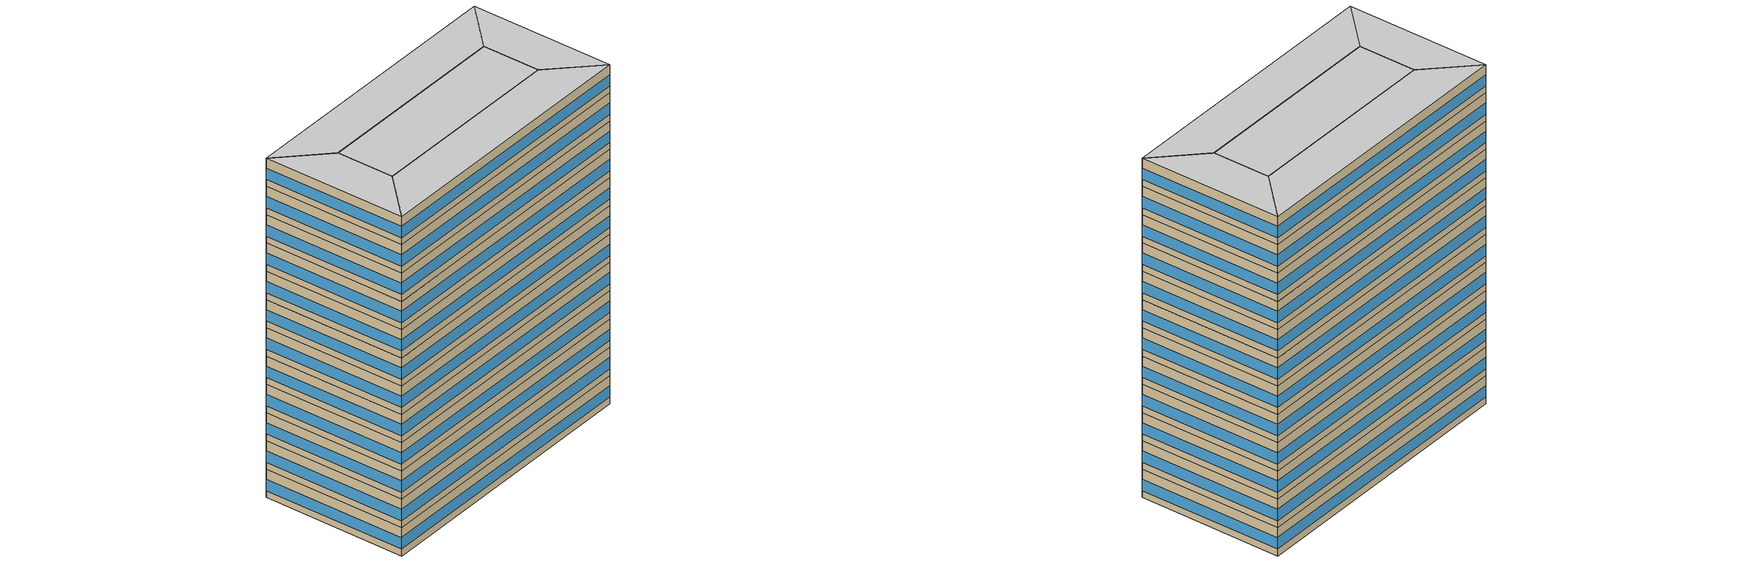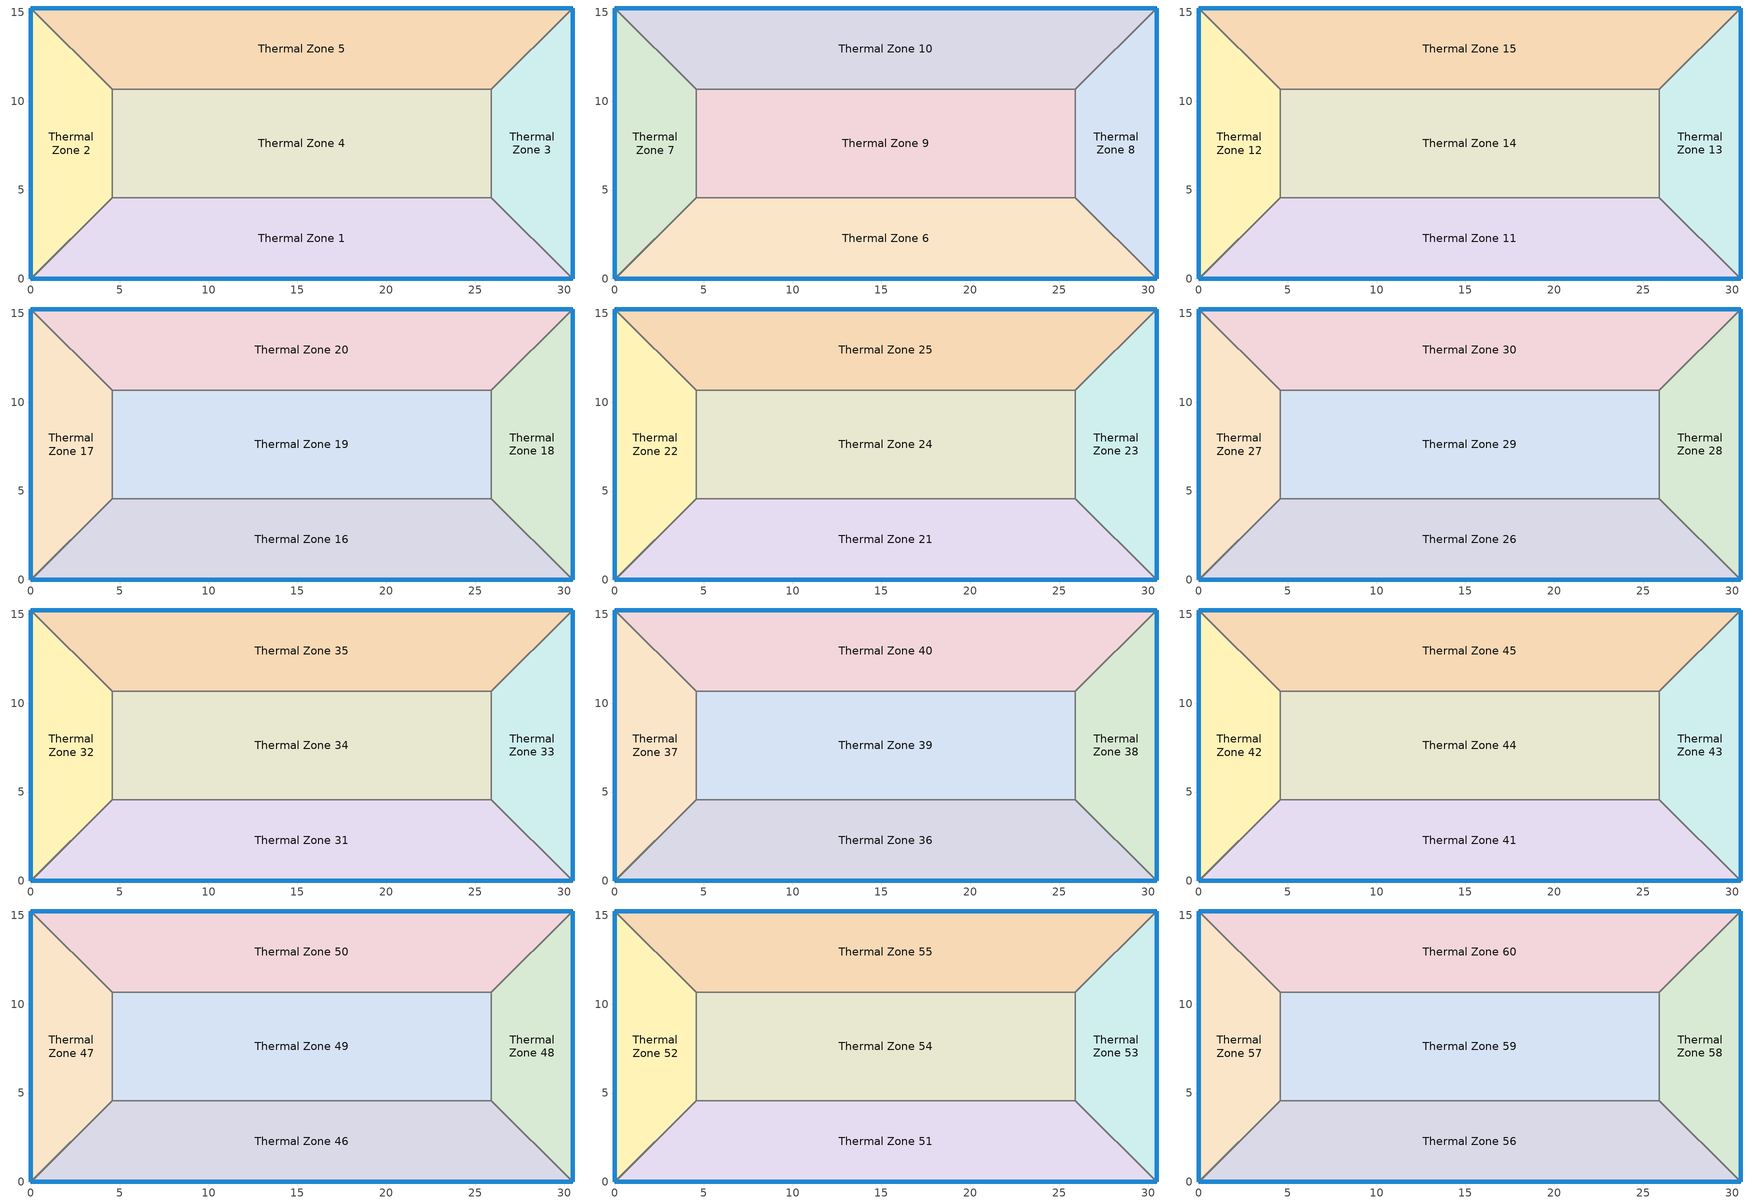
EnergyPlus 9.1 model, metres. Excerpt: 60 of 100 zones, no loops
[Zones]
Thermal Zone 1
 floor ground (Construction Internal Source 58): 25.91,4.57 30.48,0 0,0 4.57,4.57 z0
 wall outside (ASHRAE 90.1-2010 ExtWall Mass ClimateZone 5): 0,0 30.48,0 z0:3.05
 wall to Thermal Zone 2 (Interior Wall): 4.57,4.57 0,0 z0:3.05
 wall to Thermal Zone 4 (Interior Wall): 25.91,4.57 4.57,4.57 z0:3.05
 wall to Thermal Zone 3 (Interior Wall): 30.48,0 25.91,4.57 z0:3.05
 window (ASHRAE 90.1-2010 ExtWindow Metal ClimateZone 4-6): 0.03,0 30.45,0 z0.76:1.98
Thermal Zone 2
 floor ground (Construction Internal Source 57): 0,15.24 4.57,10.67 4.57,4.57 0,0 z0
 wall outside (ASHRAE 90.1-2010 ExtWall Mass ClimateZone 5): 0,15.24 0,0 z0:3.05
 wall to Thermal Zone 5 (Interior Wall): 4.57,10.67 0,15.24 z0:3.05
 wall to Thermal Zone 4 (Interior Wall): 4.57,4.57 4.57,10.67 z0:3.05
 window (ASHRAE 90.1-2010 ExtWindow Metal ClimateZone 4-6): 0,15.21 0,0.03 z0.76:1.98
Thermal Zone 3
 floor ground (Construction Internal Source 100): 30.48,15.24 30.48,0 25.91,4.57 25.91,10.67 z0
 wall outside (ASHRAE 90.1-2010 ExtWall Mass ClimateZone 5): 30.48,0 30.48,15.24 z0:3.05
 wall to Thermal Zone 4 (Interior Wall): 25.91,10.67 25.91,4.57 z0:3.05
 wall to Thermal Zone 5 (Interior Wall): 30.48,15.24 25.91,10.67 z0:3.05
 window (ASHRAE 90.1-2010 ExtWindow Metal ClimateZone 4-6): 30.48,0.03 30.48,15.21 z0.76:1.98
Thermal Zone 4
 floor ground (Construction Internal Source 72): 25.91,10.67 25.91,4.57 4.57,4.57 4.57,10.67 z0
 wall to Thermal Zone 5 (Interior Wall): 25.91,10.67 4.57,10.67 z0:3.05
Thermal Zone 5
 floor ground (Construction Internal Source 33): 30.48,15.24 25.91,10.67 4.57,10.67 0,15.24 z0
 wall outside (ASHRAE 90.1-2010 ExtWall Mass ClimateZone 5): 30.48,15.24 0,15.24 z0:3.05
 window (ASHRAE 90.1-2010 ExtWindow Metal ClimateZone 4-6): 30.45,15.24 0.03,15.24 z0.76:1.98
Thermal Zone 10
 floor to Thermal Zone 5 (Construction Internal Source 96): 30.48,15.24 25.91,10.67 4.57,10.67 0,15.24 z3.05
 wall outside (ASHRAE 90.1-2010 ExtWall Mass ClimateZone 5): 30.48,15.24 0,15.24 z3.05:6.1
 wall to Thermal Zone 8 (Interior Wall): 25.91,10.67 30.48,15.24 z3.05:6.1
 wall to Thermal Zone 9 (Interior Wall): 4.57,10.67 25.91,10.67 z3.05:6.1
 wall to Thermal Zone 7 (Interior Wall): 0,15.24 4.57,10.67 z3.05:6.1
 window (ASHRAE 90.1-2010 ExtWindow Metal ClimateZone 4-6): 30.45,15.24 0.03,15.24 z3.81:5.03
Thermal Zone 6
 floor to Thermal Zone 1 (Construction Internal Source 97): 25.91,4.57 30.48,0 0,0 4.57,4.57 z3.05
 wall outside (ASHRAE 90.1-2010 ExtWall Mass ClimateZone 5): 0,0 30.48,0 z3.05:6.1
 wall to Thermal Zone 7 (Interior Wall): 4.57,4.57 0,0 z3.05:6.1
 wall to Thermal Zone 9 (Interior Wall): 25.91,4.57 4.57,4.57 z3.05:6.1
 wall to Thermal Zone 8 (Interior Wall): 30.48,0 25.91,4.57 z3.05:6.1
 window (ASHRAE 90.1-2010 ExtWindow Metal ClimateZone 4-6): 0.03,0 30.45,0 z3.81:5.03
Thermal Zone 7
 floor to Thermal Zone 2 (Construction Internal Source 15): 0,15.24 4.57,10.67 4.57,4.57 0,0 z3.05
 wall outside (ASHRAE 90.1-2010 ExtWall Mass ClimateZone 5): 0,15.24 0,0 z3.05:6.1
 wall to Thermal Zone 9 (Interior Wall): 4.57,4.57 4.57,10.67 z3.05:6.1
 window (ASHRAE 90.1-2010 ExtWindow Metal ClimateZone 4-6): 0,15.21 0,0.03 z3.81:5.03
Thermal Zone 8
 floor to Thermal Zone 3 (Construction Internal Source 95): 30.48,15.24 30.48,0 25.91,4.57 25.91,10.67 z3.05
 wall outside (ASHRAE 90.1-2010 ExtWall Mass ClimateZone 5): 30.48,0 30.48,15.24 z3.05:6.1
 wall to Thermal Zone 9 (Interior Wall): 25.91,10.67 25.91,4.57 z3.05:6.1
 window (ASHRAE 90.1-2010 ExtWindow Metal ClimateZone 4-6): 30.48,0.03 30.48,15.21 z3.81:5.03
Thermal Zone 9
 floor to Thermal Zone 4 (Construction Internal Source 90): 25.91,10.67 25.91,4.57 4.57,4.57 4.57,10.67 z3.05
Thermal Zone 11
 floor to Thermal Zone 6 (Construction Internal Source 93): 25.91,4.57 30.48,0 0,0 4.57,4.57 z6.1
 wall outside (ASHRAE 90.1-2010 ExtWall Mass ClimateZone 5): 0,0 30.48,0 z6.1:9.14
 wall to Thermal Zone 12 (Interior Wall): 4.57,4.57 0,0 z6.1:9.14
 wall to Thermal Zone 14 (Interior Wall): 25.91,4.57 4.57,4.57 z6.1:9.14
 wall to Thermal Zone 13 (Interior Wall): 30.48,0 25.91,4.57 z6.1:9.14
 window (ASHRAE 90.1-2010 ExtWindow Metal ClimateZone 4-6): 0.03,0 30.45,0 z6.86:8.08
Thermal Zone 12
 floor to Thermal Zone 7 (Construction Internal Source 92): 0,15.24 4.57,10.67 4.57,4.57 0,0 z6.1
 wall outside (ASHRAE 90.1-2010 ExtWall Mass ClimateZone 5): 0,15.24 0,0 z6.1:9.14
 wall to Thermal Zone 14 (Interior Wall): 4.57,4.57 4.57,10.67 z6.1:9.14
 wall to Thermal Zone 15 (Interior Wall): 4.57,10.67 0,15.24 z6.1:9.14
 window (ASHRAE 90.1-2010 ExtWindow Metal ClimateZone 4-6): 0,15.21 0,0.03 z6.86:8.08
Thermal Zone 13
 floor to Thermal Zone 8 (Construction Internal Source 89): 30.48,15.24 30.48,0 25.91,4.57 25.91,10.67 z6.1
 wall outside (ASHRAE 90.1-2010 ExtWall Mass ClimateZone 5): 30.48,0 30.48,15.24 z6.1:9.14
 wall to Thermal Zone 14 (Interior Wall): 25.91,10.67 25.91,4.57 z6.1:9.14
 wall to Thermal Zone 15 (Interior Wall): 30.48,15.24 25.91,10.67 z6.1:9.14
 window (ASHRAE 90.1-2010 ExtWindow Metal ClimateZone 4-6): 30.48,0.03 30.48,15.21 z6.86:8.08
Thermal Zone 14
 floor to Thermal Zone 9 (Construction Internal Source 83): 25.91,10.67 25.91,4.57 4.57,4.57 4.57,10.67 z6.1
 wall to Thermal Zone 15 (Interior Wall): 25.91,10.67 4.57,10.67 z6.1:9.14
Thermal Zone 15
 floor to Thermal Zone 10 (Construction Internal Source 77): 30.48,15.24 25.91,10.67 4.57,10.67 0,15.24 z6.1
 wall outside (ASHRAE 90.1-2010 ExtWall Mass ClimateZone 5): 30.48,15.24 0,15.24 z6.1:9.14
 window (ASHRAE 90.1-2010 ExtWindow Metal ClimateZone 4-6): 30.45,15.24 0.03,15.24 z6.86:8.08
Thermal Zone 16
 floor to Thermal Zone 11 (Construction Internal Source 81): 25.91,4.57 30.48,0 0,0 4.57,4.57 z9.14
 wall outside (ASHRAE 90.1-2010 ExtWall Mass ClimateZone 5): 0,0 30.48,0 z9.14:12.19
 wall to Thermal Zone 17 (Interior Wall): 4.57,4.57 0,0 z9.14:12.19
 wall to Thermal Zone 19 (Interior Wall): 25.91,4.57 4.57,4.57 z9.14:12.19
 wall to Thermal Zone 18 (Interior Wall): 30.48,0 25.91,4.57 z9.14:12.19
 window (ASHRAE 90.1-2010 ExtWindow Metal ClimateZone 4-6): 0.03,0 30.45,0 z9.9:11.13
Thermal Zone 17
 floor to Thermal Zone 12 (Construction Internal Source 80): 0,15.24 4.57,10.67 4.57,4.57 0,0 z9.14
 wall outside (ASHRAE 90.1-2010 ExtWall Mass ClimateZone 5): 0,15.24 0,0 z9.14:12.19
 wall to Thermal Zone 20 (Interior Wall): 4.57,10.67 0,15.24 z9.14:12.19
 wall to Thermal Zone 19 (Interior Wall): 4.57,4.57 4.57,10.67 z9.14:12.19
 window (ASHRAE 90.1-2010 ExtWindow Metal ClimateZone 4-6): 0,15.21 0,0.03 z9.9:11.13
Thermal Zone 18
 floor to Thermal Zone 13 (Construction Internal Source 75): 30.48,15.24 30.48,0 25.91,4.57 25.91,10.67 z9.14
 wall outside (ASHRAE 90.1-2010 ExtWall Mass ClimateZone 5): 30.48,0 30.48,15.24 z9.14:12.19
 wall to Thermal Zone 19 (Interior Wall): 25.91,10.67 25.91,4.57 z9.14:12.19
 wall to Thermal Zone 20 (Interior Wall): 30.48,15.24 25.91,10.67 z9.14:12.19
 window (ASHRAE 90.1-2010 ExtWindow Metal ClimateZone 4-6): 30.48,0.03 30.48,15.21 z9.9:11.13
Thermal Zone 19
 floor to Thermal Zone 14 (Construction Internal Source 76): 25.91,10.67 25.91,4.57 4.57,4.57 4.57,10.67 z9.14
 wall to Thermal Zone 20 (Interior Wall): 25.91,10.67 4.57,10.67 z9.14:12.19
Thermal Zone 20
 floor to Thermal Zone 15 (Construction Internal Source 78): 30.48,15.24 25.91,10.67 4.57,10.67 0,15.24 z9.14
 wall outside (ASHRAE 90.1-2010 ExtWall Mass ClimateZone 5): 30.48,15.24 0,15.24 z9.14:12.19
 window (ASHRAE 90.1-2010 ExtWindow Metal ClimateZone 4-6): 30.45,15.24 0.03,15.24 z9.9:11.13
Thermal Zone 21
 floor to Thermal Zone 16 (Construction Internal Source 94): 25.91,4.57 30.48,0 0,0 4.57,4.57 z12.19
 wall outside (ASHRAE 90.1-2010 ExtWall Mass ClimateZone 5): 0,0 30.48,0 z12.19:15.24
 wall to Thermal Zone 22 (Interior Wall): 4.57,4.57 0,0 z12.19:15.24
 wall to Thermal Zone 24 (Interior Wall): 25.91,4.57 4.57,4.57 z12.19:15.24
 wall to Thermal Zone 23 (Interior Wall): 30.48,0 25.91,4.57 z12.19:15.24
 window (ASHRAE 90.1-2010 ExtWindow Metal ClimateZone 4-6): 0.03,0 30.45,0 z12.95:14.17
Thermal Zone 22
 floor to Thermal Zone 17 (Construction Internal Source 86): 0,15.24 4.57,10.67 4.57,4.57 0,0 z12.19
 wall outside (ASHRAE 90.1-2010 ExtWall Mass ClimateZone 5): 0,15.24 0,0 z12.19:15.24
 wall to Thermal Zone 24 (Interior Wall): 4.57,4.57 4.57,10.67 z12.19:15.24
 wall to Thermal Zone 25 (Interior Wall): 4.57,10.67 0,15.24 z12.19:15.24
 window (ASHRAE 90.1-2010 ExtWindow Metal ClimateZone 4-6): 0,15.21 0,0.03 z12.95:14.18
Thermal Zone 23
 floor to Thermal Zone 18 (Construction Internal Source 84): 30.48,15.24 30.48,0 25.91,4.57 25.91,10.67 z12.19
 wall outside (ASHRAE 90.1-2010 ExtWall Mass ClimateZone 5): 30.48,0 30.48,15.24 z12.19:15.24
 wall to Thermal Zone 24 (Interior Wall): 25.91,10.67 25.91,4.57 z12.19:15.24
 wall to Thermal Zone 25 (Interior Wall): 30.48,15.24 25.91,10.67 z12.19:15.24
 window (ASHRAE 90.1-2010 ExtWindow Metal ClimateZone 4-6): 30.48,0.03 30.48,15.21 z12.95:14.18
Thermal Zone 24
 floor to Thermal Zone 19 (Construction Internal Source 74): 25.91,10.67 25.91,4.57 4.57,4.57 4.57,10.67 z12.19
 wall to Thermal Zone 25 (Interior Wall): 25.91,10.67 4.57,10.67 z12.19:15.24
Thermal Zone 25
 floor to Thermal Zone 20 (Construction Internal Source 71): 30.48,15.24 25.91,10.67 4.57,10.67 0,15.24 z12.19
 wall outside (ASHRAE 90.1-2010 ExtWall Mass ClimateZone 5): 30.48,15.24 0,15.24 z12.19:15.24
 window (ASHRAE 90.1-2010 ExtWindow Metal ClimateZone 4-6): 30.45,15.24 0.03,15.24 z12.95:14.17
Thermal Zone 26
 floor to Thermal Zone 21 (Construction Internal Source 79): 25.91,4.57 30.48,0 0,0 4.57,4.57 z15.24
 wall outside (ASHRAE 90.1-2010 ExtWall Mass ClimateZone 5): 0,0 30.48,0 z15.24:18.29
 wall to Thermal Zone 27 (Interior Wall): 4.57,4.57 0,0 z15.24:18.29
 wall to Thermal Zone 29 (Interior Wall): 25.91,4.57 4.57,4.57 z15.24:18.29
 wall to Thermal Zone 28 (Interior Wall): 30.48,0 25.91,4.57 z15.24:18.29
 window (ASHRAE 90.1-2010 ExtWindow Metal ClimateZone 4-6): 0.03,0 30.45,0 z16:17.22
Thermal Zone 27
 floor to Thermal Zone 22 (Construction Internal Source 63): 0,15.24 4.57,10.67 4.57,4.57 0,0 z15.24
 wall outside (ASHRAE 90.1-2010 ExtWall Mass ClimateZone 5): 0,15.24 0,0 z15.24:18.29
 wall to Thermal Zone 29 (Interior Wall): 4.57,4.57 4.57,10.67 z15.24:18.29
 wall to Thermal Zone 30 (Interior Wall): 4.57,10.67 0,15.24 z15.24:18.29
 window (ASHRAE 90.1-2010 ExtWindow Metal ClimateZone 4-6): 0,15.21 0,0.03 z16:17.22
Thermal Zone 28
 floor to Thermal Zone 23 (Construction Internal Source 99): 30.48,15.24 30.48,0 25.91,4.57 25.91,10.67 z15.24
 wall outside (ASHRAE 90.1-2010 ExtWall Mass ClimateZone 5): 30.48,0 30.48,15.24 z15.24:18.29
 wall to Thermal Zone 29 (Interior Wall): 25.91,10.67 25.91,4.57 z15.24:18.29
 wall to Thermal Zone 30 (Interior Wall): 30.48,15.24 25.91,10.67 z15.24:18.29
 window (ASHRAE 90.1-2010 ExtWindow Metal ClimateZone 4-6): 30.48,0.03 30.48,15.21 z16:17.22
Thermal Zone 29
 floor to Thermal Zone 24 (Construction Internal Source 65): 25.91,10.67 25.91,4.57 4.57,4.57 4.57,10.67 z15.24
 wall to Thermal Zone 30 (Interior Wall): 25.91,10.67 4.57,10.67 z15.24:18.29
Thermal Zone 30
 floor to Thermal Zone 25 (Construction Internal Source 82): 30.48,15.24 25.91,10.67 4.57,10.67 0,15.24 z15.24
 wall outside (ASHRAE 90.1-2010 ExtWall Mass ClimateZone 5): 30.48,15.24 0,15.24 z15.24:18.29
 window (ASHRAE 90.1-2010 ExtWindow Metal ClimateZone 4-6): 30.45,15.24 0.03,15.24 z16:17.22
Thermal Zone 31
 floor to Thermal Zone 26 (Construction Internal Source 50): 25.91,4.57 30.48,0 0,0 4.57,4.57 z18.29
 wall outside (ASHRAE 90.1-2010 ExtWall Mass ClimateZone 5): 0,0 30.48,0 z18.29:21.34
 wall to Thermal Zone 32 (Interior Wall): 4.57,4.57 0,0 z18.29:21.34
 wall to Thermal Zone 34 (Interior Wall): 25.91,4.57 4.57,4.57 z18.29:21.34
 wall to Thermal Zone 33 (Interior Wall): 30.48,0 25.91,4.57 z18.29:21.34
 window (ASHRAE 90.1-2010 ExtWindow Metal ClimateZone 4-6): 0.03,0 30.45,0 z19.05:20.27
Thermal Zone 32
 floor to Thermal Zone 27 (Construction Internal Source 8): 0,15.24 4.57,10.67 4.57,4.57 0,0 z18.29
 wall outside (ASHRAE 90.1-2010 ExtWall Mass ClimateZone 5): 0,15.24 0,0 z18.29:21.34
 wall to Thermal Zone 34 (Interior Wall): 4.57,4.57 4.57,10.67 z18.29:21.34
 wall to Thermal Zone 35 (Interior Wall): 4.57,10.67 0,15.24 z18.29:21.34
 window (ASHRAE 90.1-2010 ExtWindow Metal ClimateZone 4-6): 0,15.21 0,0.03 z19.05:20.27
Thermal Zone 33
 floor to Thermal Zone 28 (Construction Internal Source 64): 30.48,15.24 30.48,0 25.91,4.57 25.91,10.67 z18.29
 wall outside (ASHRAE 90.1-2010 ExtWall Mass ClimateZone 5): 30.48,0 30.48,15.24 z18.29:21.34
 wall to Thermal Zone 34 (Interior Wall): 25.91,10.67 25.91,4.57 z18.29:21.34
 wall to Thermal Zone 35 (Interior Wall): 30.48,15.24 25.91,10.67 z18.29:21.34
 window (ASHRAE 90.1-2010 ExtWindow Metal ClimateZone 4-6): 30.48,0.03 30.48,15.21 z19.05:20.27
Thermal Zone 34
 floor to Thermal Zone 29 (Construction Internal Source 9): 25.91,10.67 25.91,4.57 4.57,4.57 4.57,10.67 z18.29
 wall to Thermal Zone 35 (Interior Wall): 25.91,10.67 4.57,10.67 z18.29:21.34
Thermal Zone 35
 floor to Thermal Zone 30 (Construction Internal Source 62): 30.48,15.24 25.91,10.67 4.57,10.67 0,15.24 z18.29
 wall outside (ASHRAE 90.1-2010 ExtWall Mass ClimateZone 5): 30.48,15.24 0,15.24 z18.29:21.34
 window (ASHRAE 90.1-2010 ExtWindow Metal ClimateZone 4-6): 30.45,15.24 0.03,15.24 z19.05:20.27
Thermal Zone 36
 floor to Thermal Zone 31 (Construction Internal Source 85): 25.91,4.57 30.48,0 0,0 4.57,4.57 z21.34
 wall outside (ASHRAE 90.1-2010 ExtWall Mass ClimateZone 5): 0,0 30.48,0 z21.34:24.38
 wall to Thermal Zone 37 (Interior Wall): 4.57,4.57 0,0 z21.34:24.38
 wall to Thermal Zone 39 (Interior Wall): 25.91,4.57 4.57,4.57 z21.34:24.38
 wall to Thermal Zone 38 (Interior Wall): 30.48,0 25.91,4.57 z21.34:24.38
 window (ASHRAE 90.1-2010 ExtWindow Metal ClimateZone 4-6): 0.03,0 30.45,0 z22.1:23.32
Thermal Zone 37
 floor to Thermal Zone 32 (Construction Internal Source 61): 0,15.24 4.57,10.67 4.57,4.57 0,0 z21.34
 wall outside (ASHRAE 90.1-2010 ExtWall Mass ClimateZone 5): 0,15.24 0,0 z21.34:24.38
 wall to Thermal Zone 39 (Interior Wall): 4.57,4.57 4.57,10.67 z21.34:24.38
 wall to Thermal Zone 40 (Interior Wall): 4.57,10.67 0,15.24 z21.34:24.38
 window (ASHRAE 90.1-2010 ExtWindow Metal ClimateZone 4-6): 0,15.21 0,0.03 z22.1:23.32
Thermal Zone 38
 floor to Thermal Zone 33 (Construction Internal Source 60): 30.48,15.24 30.48,0 25.91,4.57 25.91,10.67 z21.34
 wall outside (ASHRAE 90.1-2010 ExtWall Mass ClimateZone 5): 30.48,0 30.48,15.24 z21.34:24.38
 wall to Thermal Zone 39 (Interior Wall): 25.91,10.67 25.91,4.57 z21.34:24.38
 wall to Thermal Zone 40 (Interior Wall): 30.48,15.24 25.91,10.67 z21.34:24.38
 window (ASHRAE 90.1-2010 ExtWindow Metal ClimateZone 4-6): 30.48,0.03 30.48,15.21 z22.1:23.32
Thermal Zone 39
 floor to Thermal Zone 34 (Construction Internal Source 59): 25.91,10.67 25.91,4.57 4.57,4.57 4.57,10.67 z21.34
 wall to Thermal Zone 40 (Interior Wall): 25.91,10.67 4.57,10.67 z21.34:24.38
Thermal Zone 40
 floor to Thermal Zone 35 (Construction Internal Source 56): 30.48,15.24 25.91,10.67 4.57,10.67 0,15.24 z21.34
 wall outside (ASHRAE 90.1-2010 ExtWall Mass ClimateZone 5): 30.48,15.24 0,15.24 z21.34:24.38
 window (ASHRAE 90.1-2010 ExtWindow Metal ClimateZone 4-6): 30.45,15.24 0.03,15.24 z22.1:23.32
Thermal Zone 41
 floor to Thermal Zone 36 (Construction Internal Source 53): 25.91,4.57 30.48,0 0,0 4.57,4.57 z24.38
 wall outside (ASHRAE 90.1-2010 ExtWall Mass ClimateZone 5): 0,0 30.48,0 z24.38:27.43
 wall to Thermal Zone 42 (Interior Wall): 4.57,4.57 0,0 z24.38:27.43
 wall to Thermal Zone 44 (Interior Wall): 25.91,4.57 4.57,4.57 z24.38:27.43
 wall to Thermal Zone 43 (Interior Wall): 30.48,0 25.91,4.57 z24.38:27.43
 window (ASHRAE 90.1-2010 ExtWindow Metal ClimateZone 4-6): 0.03,0 30.45,0 z25.14:26.37
Thermal Zone 42
 floor to Thermal Zone 37 (Construction Internal Source 51): 0,15.24 4.57,10.67 4.57,4.57 0,0 z24.38
 wall outside (ASHRAE 90.1-2010 ExtWall Mass ClimateZone 5): 0,15.24 0,0 z24.38:27.43
 wall to Thermal Zone 44 (Interior Wall): 4.57,4.57 4.57,10.67 z24.38:27.43
 wall to Thermal Zone 45 (Interior Wall): 4.57,10.67 0,15.24 z24.38:27.43
 window (ASHRAE 90.1-2010 ExtWindow Metal ClimateZone 4-6): 0,15.21 0,0.03 z25.14:26.37
Thermal Zone 43
 floor to Thermal Zone 38 (Construction Internal Source 46): 30.48,15.24 30.48,0 25.91,4.57 25.91,10.67 z24.38
 wall outside (ASHRAE 90.1-2010 ExtWall Mass ClimateZone 5): 30.48,0 30.48,15.24 z24.38:27.43
 wall to Thermal Zone 44 (Interior Wall): 25.91,10.67 25.91,4.57 z24.38:27.43
 wall to Thermal Zone 45 (Interior Wall): 30.48,15.24 25.91,10.67 z24.38:27.43
 window (ASHRAE 90.1-2010 ExtWindow Metal ClimateZone 4-6): 30.48,0.03 30.48,15.21 z25.14:26.37
Thermal Zone 44
 floor to Thermal Zone 39 (Construction Internal Source 98): 25.91,10.67 25.91,4.57 4.57,4.57 4.57,10.67 z24.38
 wall to Thermal Zone 45 (Interior Wall): 25.91,10.67 4.57,10.67 z24.38:27.43
Thermal Zone 45
 floor to Thermal Zone 40 (Construction Internal Source 48): 30.48,15.24 25.91,10.67 4.57,10.67 0,15.24 z24.38
 wall outside (ASHRAE 90.1-2010 ExtWall Mass ClimateZone 5): 30.48,15.24 0,15.24 z24.38:27.43
 window (ASHRAE 90.1-2010 ExtWindow Metal ClimateZone 4-6): 30.45,15.24 0.03,15.24 z25.14:26.37
Thermal Zone 46
 floor to Thermal Zone 41 (Construction Internal Source 73): 25.91,4.57 30.48,0 0,0 4.57,4.57 z27.43
 wall outside (ASHRAE 90.1-2010 ExtWall Mass ClimateZone 5): 0,0 30.48,0 z27.43:30.48
 wall to Thermal Zone 47 (Interior Wall): 4.57,4.57 0,0 z27.43:30.48
 wall to Thermal Zone 49 (Interior Wall): 25.91,4.57 4.57,4.57 z27.43:30.48
 wall to Thermal Zone 48 (Interior Wall): 30.48,0 25.91,4.57 z27.43:30.48
 window (ASHRAE 90.1-2010 ExtWindow Metal ClimateZone 4-6): 0.03,0 30.45,0 z28.19:29.41
Thermal Zone 47
 floor to Thermal Zone 42 (Construction Internal Source 68): 0,15.24 4.57,10.67 4.57,4.57 0,0 z27.43
 wall outside (ASHRAE 90.1-2010 ExtWall Mass ClimateZone 5): 0,15.24 0,0 z27.43:30.48
 wall to Thermal Zone 49 (Interior Wall): 4.57,4.57 4.57,10.67 z27.43:30.48
 wall to Thermal Zone 50 (Interior Wall): 4.57,10.67 0,15.24 z27.43:30.48
 window (ASHRAE 90.1-2010 ExtWindow Metal ClimateZone 4-6): 0,15.21 0,0.03 z28.19:29.42
Thermal Zone 48
 floor to Thermal Zone 43 (Construction Internal Source 47): 30.48,15.24 30.48,0 25.91,4.57 25.91,10.67 z27.43
 wall outside (ASHRAE 90.1-2010 ExtWall Mass ClimateZone 5): 30.48,0 30.48,15.24 z27.43:30.48
 wall to Thermal Zone 49 (Interior Wall): 25.91,10.67 25.91,4.57 z27.43:30.48
 wall to Thermal Zone 50 (Interior Wall): 30.48,15.24 25.91,10.67 z27.43:30.48
 window (ASHRAE 90.1-2010 ExtWindow Metal ClimateZone 4-6): 30.48,0.03 30.48,15.21 z28.19:29.42
Thermal Zone 49
 floor to Thermal Zone 44 (Construction Internal Source 45): 25.91,10.67 25.91,4.57 4.57,4.57 4.57,10.67 z27.43
 wall to Thermal Zone 50 (Interior Wall): 25.91,10.67 4.57,10.67 z27.43:30.48
Thermal Zone 50
 floor to Thermal Zone 45 (Construction Internal Source 43): 30.48,15.24 25.91,10.67 4.57,10.67 0,15.24 z27.43
 wall outside (ASHRAE 90.1-2010 ExtWall Mass ClimateZone 5): 30.48,15.24 0,15.24 z27.43:30.48
 window (ASHRAE 90.1-2010 ExtWindow Metal ClimateZone 4-6): 30.45,15.24 0.03,15.24 z28.19:29.41
Thermal Zone 51
 floor to Thermal Zone 46 (Construction Internal Source 42): 25.91,4.57 30.48,0 0,0 4.57,4.57 z30.48
 wall outside (ASHRAE 90.1-2010 ExtWall Mass ClimateZone 5): 0,0 30.48,0 z30.48:33.53
 wall to Thermal Zone 52 (Interior Wall): 4.57,4.57 0,0 z30.48:33.53
 wall to Thermal Zone 54 (Interior Wall): 25.91,4.57 4.57,4.57 z30.48:33.53
 wall to Thermal Zone 53 (Interior Wall): 30.48,0 25.91,4.57 z30.48:33.53
 window (ASHRAE 90.1-2010 ExtWindow Metal ClimateZone 4-6): 0.03,0 30.45,0 z31.24:32.46
Thermal Zone 52
 floor to Thermal Zone 47 (Construction Internal Source 38): 0,15.24 4.57,10.67 4.57,4.57 0,0 z30.48
 wall outside (ASHRAE 90.1-2010 ExtWall Mass ClimateZone 5): 0,15.24 0,0 z30.48:33.53
 wall to Thermal Zone 54 (Interior Wall): 4.57,4.57 4.57,10.67 z30.48:33.53
 wall to Thermal Zone 55 (Interior Wall): 4.57,10.67 0,15.24 z30.48:33.53
 window (ASHRAE 90.1-2010 ExtWindow Metal ClimateZone 4-6): 0,15.21 0,0.03 z31.24:32.46
Thermal Zone 53
 floor to Thermal Zone 48 (Construction Internal Source 37): 30.48,15.24 30.48,0 25.91,4.57 25.91,10.67 z30.48
 wall outside (ASHRAE 90.1-2010 ExtWall Mass ClimateZone 5): 30.48,0 30.48,15.24 z30.48:33.53
 wall to Thermal Zone 54 (Interior Wall): 25.91,10.67 25.91,4.57 z30.48:33.53
 wall to Thermal Zone 55 (Interior Wall): 30.48,15.24 25.91,10.67 z30.48:33.53
 window (ASHRAE 90.1-2010 ExtWindow Metal ClimateZone 4-6): 30.48,0.03 30.48,15.21 z31.24:32.46
Thermal Zone 54
 floor to Thermal Zone 49 (Construction Internal Source 39): 25.91,10.67 25.91,4.57 4.57,4.57 4.57,10.67 z30.48
 wall to Thermal Zone 55 (Interior Wall): 25.91,10.67 4.57,10.67 z30.48:33.53
Thermal Zone 55
 floor to Thermal Zone 50 (Construction Internal Source 36): 30.48,15.24 25.91,10.67 4.57,10.67 0,15.24 z30.48
 wall outside (ASHRAE 90.1-2010 ExtWall Mass ClimateZone 5): 30.48,15.24 0,15.24 z30.48:33.53
 window (ASHRAE 90.1-2010 ExtWindow Metal ClimateZone 4-6): 30.45,15.24 0.03,15.24 z31.24:32.46
Thermal Zone 56
 floor to Thermal Zone 51 (Construction Internal Source 44): 25.91,4.57 30.48,0 0,0 4.57,4.57 z33.53
 wall outside (ASHRAE 90.1-2010 ExtWall Mass ClimateZone 5): 0,0 30.48,0 z33.53:36.58
 wall to Thermal Zone 57 (Interior Wall): 4.57,4.57 0,0 z33.53:36.58
 wall to Thermal Zone 59 (Interior Wall): 25.91,4.57 4.57,4.57 z33.53:36.58
 wall to Thermal Zone 58 (Interior Wall): 30.48,0 25.91,4.57 z33.53:36.58
 window (ASHRAE 90.1-2010 ExtWindow Metal ClimateZone 4-6): 0.03,0 30.45,0 z34.29:35.51
 ceiling to Thermal Zone 61 (Construction Internal Source 88 Reversed): 30.48,0 25.91,4.57 4.57,4.57 0,0 z36.58
Thermal Zone 57
 floor to Thermal Zone 52 (Construction Internal Source 26): 0,15.24 4.57,10.67 4.57,4.57 0,0 z33.53
 wall outside (ASHRAE 90.1-2010 ExtWall Mass ClimateZone 5): 0,15.24 0,0 z33.53:36.58
 wall to Thermal Zone 59 (Interior Wall): 4.57,4.57 4.57,10.67 z33.53:36.58
 wall to Thermal Zone 60 (Interior Wall): 4.57,10.67 0,15.24 z33.53:36.58
 window (ASHRAE 90.1-2010 ExtWindow Metal ClimateZone 4-6): 0,15.21 0,0.03 z34.29:35.51
 ceiling to Thermal Zone 62 (Construction Internal Source 31 Reversed): 0,0 4.57,4.57 4.57,10.67 0,15.24 z36.58
Thermal Zone 58
 floor to Thermal Zone 53 (Construction Internal Source 22): 30.48,15.24 30.48,0 25.91,4.57 25.91,10.67 z33.53
 wall outside (ASHRAE 90.1-2010 ExtWall Mass ClimateZone 5): 30.48,0 30.48,15.24 z33.53:36.58
 wall to Thermal Zone 59 (Interior Wall): 25.91,10.67 25.91,4.57 z33.53:36.58
 wall to Thermal Zone 60 (Interior Wall): 30.48,15.24 25.91,10.67 z33.53:36.58
 window (ASHRAE 90.1-2010 ExtWindow Metal ClimateZone 4-6): 30.48,0.03 30.48,15.21 z34.29:35.51
 ceiling to Thermal Zone 63 (Construction Internal Source 29 Reversed): 30.48,0 30.48,15.24 25.91,10.67 25.91,4.57 z36.58
Thermal Zone 59
 floor to Thermal Zone 54 (Construction Internal Source 34): 25.91,10.67 25.91,4.57 4.57,4.57 4.57,10.67 z33.53
 wall to Thermal Zone 60 (Interior Wall): 25.91,10.67 4.57,10.67 z33.53:36.58
 ceiling to Thermal Zone 64 (Construction Internal Source 28 Reversed): 25.91,4.57 25.91,10.67 4.57,10.67 4.57,4.57 z36.58
Thermal Zone 60
 floor to Thermal Zone 55 (Construction Internal Source 32): 30.48,15.24 25.91,10.67 4.57,10.67 0,15.24 z33.53
 wall outside (ASHRAE 90.1-2010 ExtWall Mass ClimateZone 5): 30.48,15.24 0,15.24 z33.53:36.58
 window (ASHRAE 90.1-2010 ExtWindow Metal ClimateZone 4-6): 30.45,15.24 0.03,15.24 z34.29:35.51
 ceiling to Thermal Zone 65 (Construction Internal Source 27 Reversed): 25.91,10.67 30.48,15.24 0,15.24 4.57,10.67 z36.58
[Building]
Building 1
[Site:Location]
Chicago Ohare Intl Ap: Latitude {deg}=41.98; Longitude {deg}=-87.92; Time Zone {hr}=-6; Elevation {m}=201
[SizingPeriod:DesignDay] Day of Month=21; Dry-Bulb Temperature Range Modifier Type=DefaultMultipliers; Humidity Condition Type=Wetbulb; Barometric Pressure {Pa}=98934; Rain Indicator=No; Snow Indicator=No; Daylight Saving Time Indicator=No
Name | Month | Day Type | Maximum Dry-Bulb Temperature {C} | Daily Dry-Bulb Temperature Range {deltaC} | Wetbulb or DewPoint at Maximum Dry-Bulb {C} | Wind Speed {m/s} | Wind Direction {deg} | Solar Model Indicator | ASHRAE Clear Sky Optical Depth for Beam Irradiance (taub) | ASHRAE Clear Sky Optical Depth for Diffuse Irradiance (taud) | Sky Clearness
Chicago Ohare Intl Ap Ann Clg .4% Condns DB=>MWB | 7 | SummerDesignDay | 33.3 | 10.5 | 23.7 | 5.2 | 230 | ASHRAETau | 0.455 | 2.05
Chicago Ohare Intl Ap Ann Htg 99.6% Condns DB | 1 | WinterDesignDay | -20 | 0 | -20 | 4.9 | 270 | ASHRAEClearSky |  |  | 0
[Material] Thermal Absorptance=0.9
Name | Roughness | Thickness {m} | Conductivity {W/m-K} | Density {kg/m3} | Specific Heat {J/kg-K} | Solar Absorptance | Visible Absorptance
1/2IN Gypsum | Smooth | 0.0127 | 0.16 | 784.9 | 830 | 0.4 | 0.4
1IN Stucco | Smooth | 0.0253 | 0.6918 | 1858 | 837 | 0.92 | 0.92
8IN CONCRETE HW RefBldg | Rough | 0.2032 | 1.311 | 2240 | 836.8 | 0.7 | 0.7
G01a 19mm gypsum board | MediumSmooth | 0.019 | 0.16 | 800 | 1090 | 0.4 | 0.4
Mass Wall Insulation R-8.72 IP | MediumRough | 0.075271 | 0.049 | 265 | 836.8 | 0.7 | 0.7
Material 100; Material 102; Material 106; Material 112; Material 114; Material 116; Material 118; Material 120; Material 122; Material 124; Material 126; Material 128; Material 130; Material 136; Material 142; Material 144; Material 146; Material 148; Material 150; Material 152; Material 154; Material 156; Material 158; Material 16; Material 160; Material 162; Material 164; Material 166; Material 168; Material 170; Material 172; Material 176; Material 178; Material 18; Material 180; Material 184; Material 186; Material 188; Material 190; Material 192; Material 194; Material 196; Material 198; Material 200; Material 30; Material 44; Material 52; Material 54; Material 56; Material 58; Material 62; Material 64; Material 66; Material 68; Material 72; Material 74; Material 76; Material 78; Material 84; Material 86; Material 88; Material 90; Material 92; Material 94; Material 96 | MediumRough | 0.0508 | 2.31 | 2322 | 832 | 0.7 | 0.7
Material 101; Material 105; Material 111; Material 113; Material 115; Material 117; Material 119; Material 121; Material 123; Material 125; Material 127; Material 129; Material 135; Material 141; Material 143; Material 145; Material 147; Material 149; Material 15; Material 151; Material 153; Material 155; Material 157; Material 159; Material 161; Material 163; Material 165; Material 167; Material 169; Material 17; Material 171; Material 175; Material 177; Material 179; Material 183; Material 185; Material 187; Material 189; Material 191; Material 193; Material 195; Material 197; Material 199; Material 29; Material 43; Material 51; Material 53; Material 55; Material 57; Material 61; Material 63; Material 65; Material 67; Material 71; Material 73; Material 75; Material 77; Material 83; Material 85; Material 87; Material 89; Material 91; Material 93; Material 95; Material 99 | Rough | 0.0254 | 0.02 | 56.06 | 1210 | 0.7 | 0.7
[Material:AirGap]
F04 Wall air space resistance: Thermal Resistance {m2-K/W}=0.15
[WindowMaterial:SimpleGlazingSystem]
Fixed Window 3.12/0.40/0.31: U-Factor {W/m2-K}=3.12304; Solar Heat Gain Coefficient=0.4; Visible Transmittance=0.31
[Construction]
ASHRAE 90.1-2010 ExtWall Mass ClimateZone 5: 1IN Stucco, 8IN CONCRETE HW RefBldg, Mass Wall Insulation R-8.72 IP, 1/2IN Gypsum
ASHRAE 90.1-2010 ExtWindow Metal ClimateZone 4-6: Fixed Window 3.12/0.40/0.31
Interior Wall: G01a 19mm gypsum board, F04 Wall air space resistance, G01a 19mm gypsum board
[Construction:InternalSource]
Construction Internal Source 100: 2, 1, 1, 0.154, Material 199, Material 200, Material 200
Construction Internal Source 15: 2, 1, 1, 0.154, Material 29, Material 30, Material 30
Construction Internal Source 22: 2, 1, 1, 0.154, Material 43, Material 44, Material 44
Construction Internal Source 26: 2, 1, 1, 0.154, Material 51, Material 52, Material 52
Construction Internal Source 27 Reversed: 1, 1, 1, 0.154, Material 54, Material 54, Material 53
Construction Internal Source 28 Reversed: 1, 1, 1, 0.154, Material 56, Material 56, Material 55
Construction Internal Source 29 Reversed: 1, 1, 1, 0.154, Material 58, Material 58, Material 57
Construction Internal Source 31 Reversed: 1, 1, 1, 0.154, Material 62, Material 62, Material 61
Construction Internal Source 32: 2, 1, 1, 0.154, Material 63, Material 64, Material 64
Construction Internal Source 33: 2, 1, 1, 0.154, Material 65, Material 66, Material 66
Construction Internal Source 34: 2, 1, 1, 0.154, Material 67, Material 68, Material 68
Construction Internal Source 36: 2, 1, 1, 0.154, Material 71, Material 72, Material 72
Construction Internal Source 37: 2, 1, 1, 0.154, Material 73, Material 74, Material 74
Construction Internal Source 38: 2, 1, 1, 0.154, Material 75, Material 76, Material 76
Construction Internal Source 39: 2, 1, 1, 0.154, Material 77, Material 78, Material 78
Construction Internal Source 42: 2, 1, 1, 0.154, Material 83, Material 84, Material 84
Construction Internal Source 43: 2, 1, 1, 0.154, Material 85, Material 86, Material 86
Construction Internal Source 44: 2, 1, 1, 0.154, Material 87, Material 88, Material 88
Construction Internal Source 45: 2, 1, 1, 0.154, Material 89, Material 90, Material 90
Construction Internal Source 46: 2, 1, 1, 0.154, Material 91, Material 92, Material 92
Construction Internal Source 47: 2, 1, 1, 0.154, Material 93, Material 94, Material 94
Construction Internal Source 48: 2, 1, 1, 0.154, Material 95, Material 96, Material 96
Construction Internal Source 50: 2, 1, 1, 0.154, Material 99, Material 100, Material 100
Construction Internal Source 51: 2, 1, 1, 0.154, Material 101, Material 102, Material 102
Construction Internal Source 53: 2, 1, 1, 0.154, Material 105, Material 106, Material 106
Construction Internal Source 56: 2, 1, 1, 0.154, Material 111, Material 112, Material 112
Construction Internal Source 57: 2, 1, 1, 0.154, Material 113, Material 114, Material 114
Construction Internal Source 58: 2, 1, 1, 0.154, Material 115, Material 116, Material 116
Construction Internal Source 59: 2, 1, 1, 0.154, Material 117, Material 118, Material 118
Construction Internal Source 60: 2, 1, 1, 0.154, Material 119, Material 120, Material 120
Construction Internal Source 61: 2, 1, 1, 0.154, Material 121, Material 122, Material 122
Construction Internal Source 62: 2, 1, 1, 0.154, Material 123, Material 124, Material 124
Construction Internal Source 63: 2, 1, 1, 0.154, Material 125, Material 126, Material 126
Construction Internal Source 64: 2, 1, 1, 0.154, Material 127, Material 128, Material 128
Construction Internal Source 65: 2, 1, 1, 0.154, Material 129, Material 130, Material 130
Construction Internal Source 68: 2, 1, 1, 0.154, Material 135, Material 136, Material 136
Construction Internal Source 71: 2, 1, 1, 0.154, Material 141, Material 142, Material 142
Construction Internal Source 72: 2, 1, 1, 0.154, Material 143, Material 144, Material 144
Construction Internal Source 73: 2, 1, 1, 0.154, Material 145, Material 146, Material 146
Construction Internal Source 74: 2, 1, 1, 0.154, Material 147, Material 148, Material 148
Construction Internal Source 75: 2, 1, 1, 0.154, Material 149, Material 150, Material 150
Construction Internal Source 76: 2, 1, 1, 0.154, Material 151, Material 152, Material 152
Construction Internal Source 77: 2, 1, 1, 0.154, Material 153, Material 154, Material 154
Construction Internal Source 78: 2, 1, 1, 0.154, Material 155, Material 156, Material 156
Construction Internal Source 79: 2, 1, 1, 0.154, Material 157, Material 158, Material 158
Construction Internal Source 8: 2, 1, 1, 0.154, Material 15, Material 16, Material 16
Construction Internal Source 80: 2, 1, 1, 0.154, Material 159, Material 160, Material 160
Construction Internal Source 81: 2, 1, 1, 0.154, Material 161, Material 162, Material 162
Construction Internal Source 82: 2, 1, 1, 0.154, Material 163, Material 164, Material 164
Construction Internal Source 83: 2, 1, 1, 0.154, Material 165, Material 166, Material 166
Construction Internal Source 84: 2, 1, 1, 0.154, Material 167, Material 168, Material 168
Construction Internal Source 85: 2, 1, 1, 0.154, Material 169, Material 170, Material 170
Construction Internal Source 86: 2, 1, 1, 0.154, Material 171, Material 172, Material 172
Construction Internal Source 88 Reversed: 1, 1, 1, 0.154, Material 176, Material 176, Material 175
Construction Internal Source 89: 2, 1, 1, 0.154, Material 177, Material 178, Material 178
Construction Internal Source 9: 2, 1, 1, 0.154, Material 17, Material 18, Material 18
Construction Internal Source 90: 2, 1, 1, 0.154, Material 179, Material 180, Material 180
Construction Internal Source 92: 2, 1, 1, 0.154, Material 183, Material 184, Material 184
Construction Internal Source 93: 2, 1, 1, 0.154, Material 185, Material 186, Material 186
Construction Internal Source 94: 2, 1, 1, 0.154, Material 187, Material 188, Material 188
Construction Internal Source 95: 2, 1, 1, 0.154, Material 189, Material 190, Material 190
Construction Internal Source 96: 2, 1, 1, 0.154, Material 191, Material 192, Material 192
Construction Internal Source 97: 2, 1, 1, 0.154, Material 193, Material 194, Material 194
Construction Internal Source 98: 2, 1, 1, 0.154, Material 195, Material 196, Material 196
Construction Internal Source 99: 2, 1, 1, 0.154, Material 197, Material 198, Material 198
[Zone]
Thermal Zone 1; Thermal Zone 10; Thermal Zone 11; Thermal Zone 12; Thermal Zone 13; Thermal Zone 14; Thermal Zone 15; Thermal Zone 16; Thermal Zone 17; Thermal Zone 18; Thermal Zone 19; Thermal Zone 2; Thermal Zone 20; Thermal Zone 21; Thermal Zone 22; Thermal Zone 23; Thermal Zone 24; Thermal Zone 25; Thermal Zone 26; Thermal Zone 27; Thermal Zone 28; Thermal Zone 29; Thermal Zone 3; Thermal Zone 30; Thermal Zone 31; Thermal Zone 32; Thermal Zone 33; Thermal Zone 34; Thermal Zone 35; Thermal Zone 36; Thermal Zone 37; Thermal Zone 38; Thermal Zone 39; Thermal Zone 4; Thermal Zone 40; Thermal Zone 41; Thermal Zone 42; Thermal Zone 43; Thermal Zone 44; Thermal Zone 45; Thermal Zone 46; Thermal Zone 47; Thermal Zone 48; Thermal Zone 49; Thermal Zone 5; Thermal Zone 50; Thermal Zone 51; Thermal Zone 52; Thermal Zone 53; Thermal Zone 54; Thermal Zone 55; Thermal Zone 56; Thermal Zone 57; Thermal Zone 58; Thermal Zone 59; Thermal Zone 6; Thermal Zone 60; Thermal Zone 7; Thermal Zone 8; Thermal Zone 9
[AvailabilityManager:Scheduled] Schedule=Always On Discrete
AEDG Air Loop HVAC Building Story 1 Availability Manager; Air Loop HVAC Outdoor Air System 20 Availability Manager; AEDG Air Loop HVAC Building Story 10 Availability Manager; Air Loop HVAC Outdoor Air System 14 Availability Manager; AEDG Air Loop HVAC Building Story 11 Availability Manager; Air Loop HVAC Outdoor Air System 19 Availability Manager; AEDG Air Loop HVAC Building Story 12 Availability Manager; Air Loop HVAC Outdoor Air System 7 Availability Manager; AEDG Air Loop HVAC Building Story 13 Availability Manager; Air Loop HVAC Outdoor Air System 6 Availability Manager; AEDG Air Loop HVAC Building Story 14 Availability Manager; Air Loop HVAC Outdoor Air System 5 Availability Manager; AEDG Air Loop HVAC Building Story 15 Availability Manager; Air Loop HVAC Outdoor Air System 12 Availability Manager; AEDG Air Loop HVAC Building Story 16 Availability Manager; Air Loop HVAC Outdoor Air System 4 Availability Manager; AEDG Air Loop HVAC Building Story 17 Availability Manager; Air Loop HVAC Outdoor Air System 3 Availability Manager; AEDG Air Loop HVAC Building Story 18 Availability Manager; Air Loop HVAC Outdoor Air System 2 Availability Manager; AEDG Air Loop HVAC Building Story 19 Availability Manager; Air Loop HVAC Outdoor Air System 1 Availability Manager; AEDG Air Loop HVAC Building Story 2 Availability Manager; Air Loop HVAC Outdoor Air System 17 Availability Manager; AEDG Air Loop HVAC Building Story 20 Availability Manager; Air Loop HVAC Outdoor Air System 15 Availability Manager; AEDG Air Loop HVAC Building Story 3 Availability Manager; Air Loop HVAC Outdoor Air System 16 Availability Manager; AEDG Air Loop HVAC Building Story 4 Availability Manager; Air Loop HVAC Outdoor Air System 18 Availability Manager; AEDG Air Loop HVAC Building Story 5 Availability Manager; Air Loop HVAC Outdoor Air System 8 Availability Manager; AEDG Air Loop HVAC Building Story 6 Availability Manager; Air Loop HVAC Outdoor Air System 13 Availability Manager; AEDG Air Loop HVAC Building Story 7 Availability Manager; Air Loop HVAC Outdoor Air System 11 Availability Manager; AEDG Air Loop HVAC Building Story 8 Availability Manager; Air Loop HVAC Outdoor Air System 10 Availability Manager; AEDG Air Loop HVAC Building Story 9 Availability Manager; Air Loop HVAC Outdoor Air System 9 Availability Manager
[Schedule:Constant]
Always On Discrete: OnOff, 1
